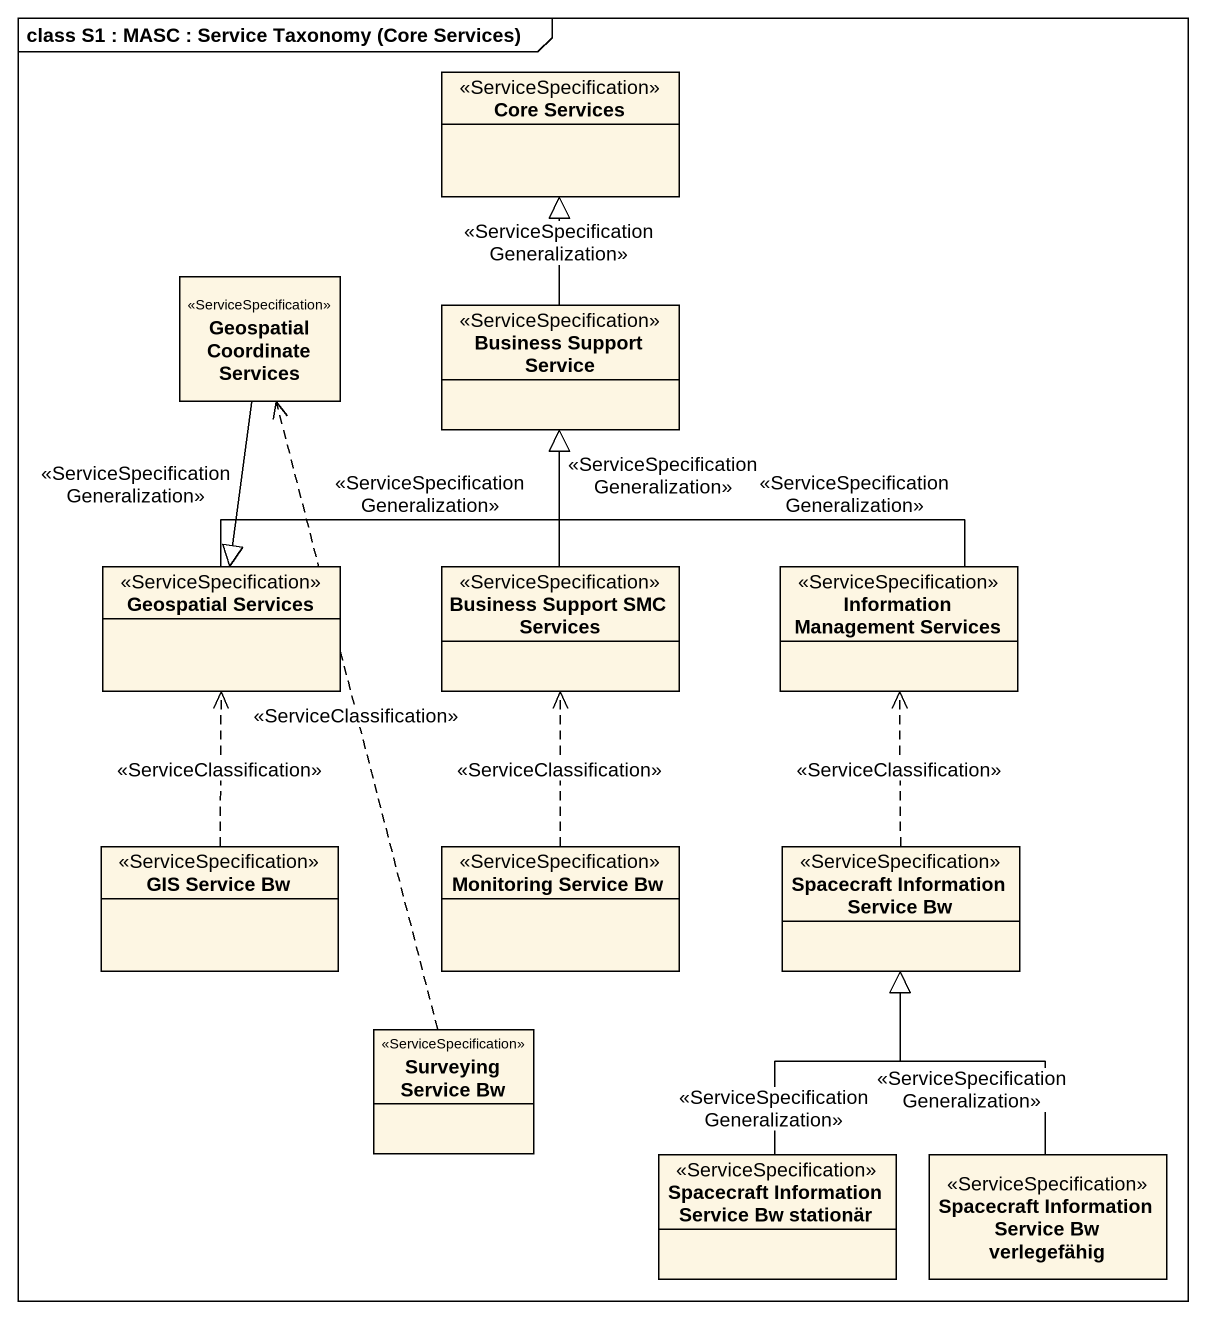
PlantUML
@startuml
mainframe class S1 : MASC : Service Taxonomy (Core Services)
hide circle
hide empty members
class "Core Services" as Core_Services <<ServiceSpecification>>
class "Geospatial Coordinate Services" as Geospatial_Coordinate <<ServiceSpecification>>
class "Business Support Service" as Business_Support_Service <<ServiceSpecification>>
class "Geospatial Services" as Geospatial_Services <<ServiceSpecification>>
class "Business Support SMC Services" as Business_Support_SMC <<ServiceSpecification>>
class "Information Management Services" as Information_Management <<ServiceSpecification>>
class "GIS Service Bw" as GIS_Service_Bw <<ServiceSpecification>>
class "Monitoring Service Bw" as Monitoring_Service_Bw <<ServiceSpecification>>
class "Spacecraft Information Service Bw" as Spacecraft_Information <<ServiceSpecification>>
class "Surveying Service Bw" as Surveying_Service_Bw <<ServiceSpecification>>
class "Spacecraft Information Service Bw stationär" as Spacecraft_Information_2 <<ServiceSpecification>>
class "Spacecraft Information Service Bw verlegefähig" as Spacecraft_Information_3 <<ServiceSpecification>>
Geospatial_Coordinate --|> Geospatial_Services : <<ServiceSpecificationGeneralization>>
Business_Support_Service -up-|> Core_Services : <<ServiceSpecificationGeneralization>>
Geospatial_Services -up-|> Business_Support_Service : <<ServiceSpecificationGeneralization>>
Business_Support_SMC -up-|> Business_Support_Service : <<ServiceSpecificationGeneralization>>
Information_Management -up-|> Business_Support_Service : <<ServiceSpecificationGeneralization>>
GIS_Service_Bw .up.> Geospatial_Services : <<ServiceClassification>>
Monitoring_Service_Bw .up.> Business_Support_SMC : <<ServiceClassification>>
Spacecraft_Information .up.> Information_Management : <<ServiceClassification>>
Surveying_Service_Bw .up.> Geospatial_Coordinate : <<ServiceClassification>>
Spacecraft_Information_2 -up-|> Spacecraft_Information : <<ServiceSpecificationGeneralization>>
Spacecraft_Information_3 -up-|> Spacecraft_Information : <<ServiceSpecificationGeneralization>>
@enduml
